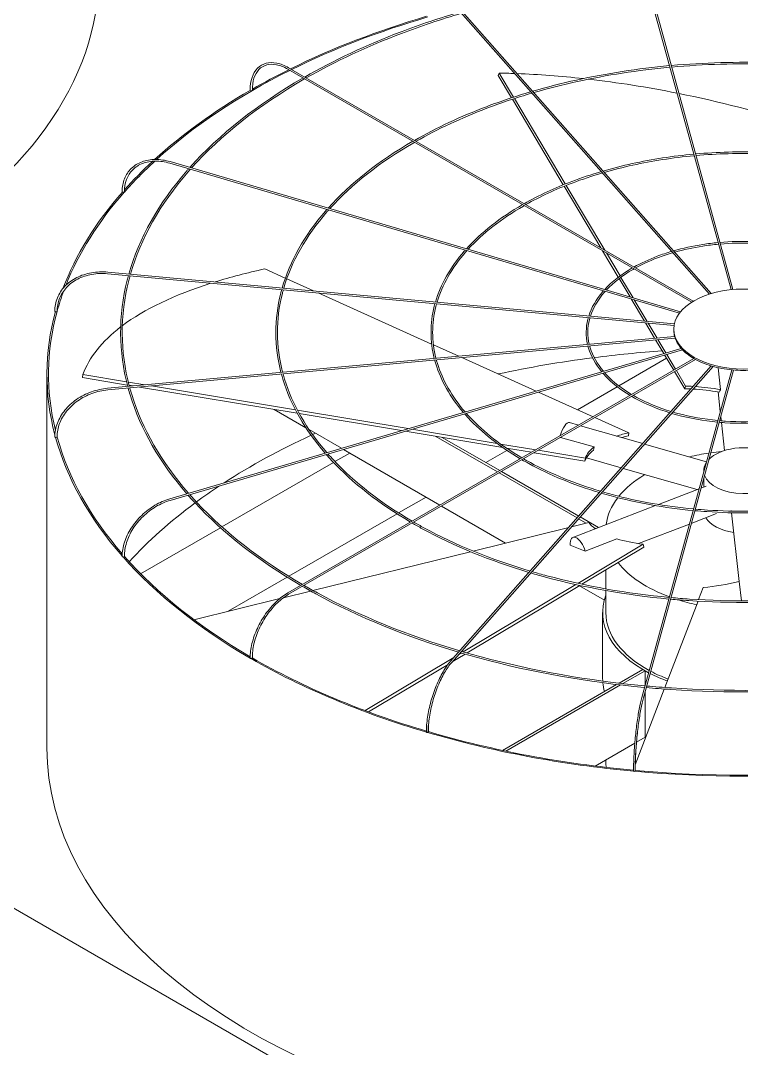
# Model space of a CAD drawing. Header units: millimetres. Extents: x -312439 to 477422, y -331570 to 212570.
# Drawn here: x 396202.5 to 396473.9, y 91963.9 to 92351 of the extents above; entities that cross this region are included whole.
import ezdxf

# ---------------------------------------------------------------- set-up
doc = ezdxf.new("R2010")
doc.units = ezdxf.units.MM

msp = doc.modelspace()

# ---------------------------------------------------------------- linework, layer by layer
at = {"color": 0, "linetype": 'Continuous', "lineweight": 0, "extrusion": (8.40036e-17, 0.816497, 0.57735)}
for p, q in [((396551.465, 91813.744), (394515.888, 92988.985)), ((396469.97, 92249.669), (396436.377, 92372.124)), ((396436.967, 92372.286), (396470.588, 92249.728)), ((396364.369, 92358.482), (396461.868, 92248.003)), ((396364.828, 92358.887), (396462.51, 92248.202)), ((396455.168, 92244.926), (396303.136, 92332.702)), ((396303.442, 92333.232), (396455.759, 92245.292)), ((396382.368, 92330.259), (396382.738, 92331.226)), ((396387.331, 92321.918), (396382.368, 92330.259)), ((396382.738, 92331.226), (396388.122, 92322.178)), ((396406.831, 92289.144), (396387.652, 92321.379)), ((396388.443, 92321.638), (396407.594, 92289.452)), ((396450.998, 92241.333), (396258.831, 92297.864)), ((396450.589, 92240.815), (396258.658, 92297.276)), ((396420.974, 92265.375), (396407.148, 92288.611)), ((396407.911, 92288.919), (396422.414, 92264.543)), ((396427.539, 92254.34), (396421.615, 92264.298)), ((396423.055, 92263.466), (396428.194, 92254.829)), ((396235.299, 92255.653), (396448.539, 92236.154)), ((396235.354, 92256.263), (396448.653, 92236.758)), ((396302.179, 92253.978), (396294.421, 92257.47)), ((396312.847, 92249.177), (396302.739, 92253.726)), ((396431.943, 92246.938), (396427.854, 92253.81)), ((396428.509, 92254.3), (396433.09, 92246.601)), ((396357.276, 92229.181), (396314.562, 92248.405)), ((396437.387, 92237.788), (396432.404, 92246.164)), ((396433.55, 92245.827), (396438.387, 92237.697)), ((396441.224, 92231.34), (396437.774, 92237.138)), ((396438.774, 92237.047), (396442.121, 92231.422)), ((396235.299, 92212.51), (396448.74, 92232.028)), ((396448.437, 92234.32), (396448.437, 92234.82)), ((396448.921, 92231.429), (396235.354, 92211.9)), ((396367.464, 92224.595), (396357.927, 92228.888)), ((396444.641, 92225.598), (396441.571, 92230.757)), ((396442.468, 92230.839), (396445.445, 92225.835)), ((396258.658, 92170.887), (396451.228, 92227.536)), ((396258.831, 92170.299), (396451.688, 92227.033)), ((396396.622, 92211.472), (396368.599, 92224.084)), ((396427.741, 92213.422), (396445.712, 92223.797)), ((396448.378, 92219.317), (396444.964, 92225.055)), ((396445.769, 92225.292), (396449.082, 92219.723)), ((396455.989, 92223.711), (396303.136, 92135.461)), ((396303.442, 92134.931), (396456.609, 92223.362)), ((396364.369, 92109.681), (396462.545, 92220.926)), ((396364.828, 92109.276), (396463.196, 92220.738)), ((396466.045, 92212.044), (396465.133, 92220.252)), ((396212.446, 92077.069), (396212.446, 92217.809)), ((396225.851, 92216.551), (396226.015, 92217.696)), ((396242.706, 92213.745), (396225.851, 92216.551)), ((396226.015, 92217.696), (396242.402, 92214.968)), ((396436.377, 92096.039), (396470.23, 92219.444)), ((396436.967, 92095.877), (396470.85, 92219.389)), ((396452.522, 92212.352), (396448.691, 92218.791)), ((396449.395, 92219.197), (396452.892, 92213.319)), ((396243.059, 92214.859), (396249.414, 92213.801)), ((396244.868, 92213.385), (396243.367, 92213.635)), ((396306.684, 92203.093), (396247.252, 92212.988)), ((396251.798, 92213.404), (396306.002, 92204.379)), ((396412.211, 92204.456), (396427.168, 92213.091)), ((396452.522, 92212.352), (396452.892, 92213.319)), ((396418.07, 92201.819), (396397.48, 92211.086)), ((396465.102, 92211.172), (396465.926, 92203.756)), ((396309.948, 92197.63), (396297.974, 92204.543)), ((396306.758, 92204.253), (396348.474, 92197.308)), ((396345.928, 92196.56), (396307.452, 92202.965)), ((396431.543, 92195.755), (396418.759, 92201.509)), ((396466.11, 92202.108), (396466.314, 92200.268)), ((396323.321, 92189.909), (396311.139, 92196.942)), ((396349.86, 92197.078), (396381.889, 92191.745)), ((396409.192, 92199.58), (396412.538, 92198.625)), ((396413.357, 92198.39), (396436.757, 92191.706)), ((396466.383, 92199.647), (396467.558, 92189.081)), ((396384.008, 92190.22), (396347.314, 92196.329)), ((396358.83, 92194.412), (396382.035, 92181.014)), ((396382.901, 92181.514), (396361.264, 92194.006)), ((396405.788, 92194.021), (396418.411, 92190.415)), ((396431.378, 92194.61), (396431.543, 92195.755)), ((396360.382, 92168.512), (396324.054, 92189.486)), ((396377.688, 92184.524), (396385.631, 92189.11)), ((396383.232, 92191.521), (396396.429, 92189.324)), ((396394.853, 92188.414), (396385.432, 92189.983)), ((396386.223, 92189.451), (396386.76, 92189.762)), ((396397.38, 92189.166), (396415.128, 92186.211)), ((396437.409, 92191.519), (396460.741, 92184.854)), ((396320.878, 92184.909), (396326.43, 92188.114)), ((396414.964, 92185.066), (396395.804, 92188.256)), ((396414.964, 92185.066), (396415.128, 92186.211)), ((396415.529, 92186.272), (396428.653, 92182.523)), ((396278.312, 92160.333), (396320.333, 92184.594)), ((396412.62, 92164.356), (396383.514, 92181.16)), ((396429.306, 92182.337), (396457.261, 92174.351)), ((396459.696, 92181.473), (396459.696, 92181.043)), ((396382.648, 92180.66), (396412.035, 92163.693)), ((396459.696, 92178.728), (396459.696, 92175.287)), ((396442.702, 92168.751), (396457.93, 92174.608)), ((396458.64, 92174.881), (396460.585, 92175.629)), ((396344.841, 92165.56), (396355.168, 92171.522)), ((396385.096, 92154.243), (396360.994, 92168.159)), ((396410.478, 92156.355), (396441.575, 92168.317)), ((396470.097, 92166.248), (396470.07, 92166.49)), ((396303.504, 92141.693), (396344.243, 92165.214)), ((396416.386, 92161.951), (396409.906, 92160.354)), ((396412.577, 92163.381), (396415.452, 92161.721)), ((396420.08, 92160.049), (396413.161, 92164.043)), ((396455.008, 92161.639), (396464.554, 92165.311)), ((396473.045, 92139.733), (396470.165, 92165.634)), ((396247.724, 92142.673), (396277.754, 92160.011)), ((396408.862, 92160.097), (396372.846, 92151.226)), ((396418.087, 92160.199), (396419.04, 92159.649)), ((396435.181, 92154.013), (396454.298, 92161.366)), ((396415.105, 92151.193), (396427.037, 92155.783)), ((396371.841, 92150.978), (396312.572, 92136.379)), ((396409.408, 92153.462), (396415.105, 92151.193)), ((396412.316, 92139.055), (396436.907, 92153.775)), ((396437.113, 92152.644), (396413.856, 92138.723)), ((396437.113, 92152.644), (396436.907, 92153.775)), ((396422.872, 92136.962), (396422.872, 92144.119)), ((396280.702, 92128.529), (396302.902, 92141.346)), ((396369.173, 92113.231), (396411.55, 92138.597)), ((396473.045, 92139.733), (396473.853, 92132.467)), ((396311.699, 92136.164), (396301.506, 92133.654)), ((396413.085, 92138.262), (396370.587, 92112.823)), ((396422.286, 92132.772), (396412.934, 92138.171)), ((396422.872, 92128.03), (396422.872, 92136.34)), ((396459.514, 92137.469), (396457.775, 92132.931)), ((396300.06, 92133.297), (396267.8, 92125.351)), ((396457.545, 92132.331), (396445.09, 92099.822)), ((396421.647, 92103.027), (396421.647, 92128.03)), ((396369.868, 92112.392), (396365.015, 92109.488)), ((396367.362, 92112.147), (396368.457, 92112.803)), ((396332.23, 92091.118), (396365.63, 92111.111)), ((396363.441, 92108.546), (396333.522, 92090.637)), ((396436.747, 92106.634), (396427.805, 92101.472)), ((396429.247, 92101.305), (396437.613, 92106.134)), ((396437.613, 92106.134), (396436.747, 92106.634)), ((396437.613, 92106.134), (396437.613, 92100.546)), ((396426.919, 92100.96), (396383.933, 92076.143)), ((396385.201, 92075.874), (396428.357, 92100.791)), ((396444.861, 92099.225), (396433.939, 92070.718)), ((396437.613, 92098.231), (396437.613, 92081.131)), ((396437.613, 92081.131), (396434.409, 92079.282)), ((396433.744, 92078.898), (396418.774, 92070.255)), ((396422.872, 92071.634), (396422.872, 92072.62)), ((396433.261, 92068.949), (396433.159, 92068.68))]:
    msp.add_line(p, q, dxfattribs=at)
at = {"color": 0, "linetype": 'Continuous', "lineweight": 0}
for centre, major_axis, ratio, start_param, end_param in [((395969.775, 92368.571), (262.225, 0), 0.5773503, 5.4977871, 6.2831853), ((396474.671, 92217.809), (-262.225, 0), 0.5773503, 5.1849758, 5.420347), ((396474.671, 92217.809), (-261.613, 0), 0.5773503, 5.183912, 5.4201653), ((396474.671, 92217.809), (-261.613, 0), 0.5773503, 5.4234857, 5.718128), ((396474.671, 92217.809), (-262.225, 0), 0.5773503, 5.4236595, 5.4949761), ((396475.042, 92176.092), (-236.033, 90.421), 0.5343599, 5.2814302, 5.3074736), ((396475.042, 92176.092), (-236.033, 90.421), 0.5343599, 5.1688261, 5.2776752), ((396475.042, 92176.092), (-236.033, 90.421), 0.5343599, 5.0198116, 5.1604272), ((396474.671, 92217.809), (-262.225, 0), 0.5773503, 5.4989549, 5.7196003), ((396289.25, 92324.862), (0.306, 0), 0.5773503, 3.1415927, 4.450555), ((396289.467, 92324.737), (0.306, 0.004), 0.5683066, 3.9193388, 5.4901351), ((396289.467, 92324.737), (0.306, 0.004), 0.5683066, 5.4901351, 6.2831853), ((396475.042, 92176.092), (-236.033, 90.421), 0.5343599, 4.8289255, 5.0170065), ((396474.671, 92217.809), (-261.613, 0), 0.5773503, 5.7230202, 5.8115447), ((396474.671, 92217.809), (-262.225, 0), 0.5773503, 5.7247725, 5.8068149), ((396474.671, 92217.809), (-262.225, 0), 0.5773503, 5.8129334, 6.0685314), ((396474.671, 92217.809), (-261.613, 0), 0.5773503, 5.8119417, 6.0598961), ((396241.055, 92286.563), (0.306, 0), 0.5773503, 3.1415927, 4.7647143), ((396241.328, 92286.483), (0.306, 0.005), 0.5715189, 4.2314546, 5.8022509), ((396241.328, 92286.483), (0.306, 0.005), 0.5715189, 5.8022509, 6.2831853), ((396474.836, 92176.271), (-250.189, 35.961), 0.3284711, 5.5638228, 5.6785471), ((396474.836, 92176.271), (-250.189, 35.961), 0.3284711, 5.6885713, 5.965771), ((396474.671, 92217.809), (-261.613, 0), 0.5773503, 6.0736106, 6.1250005), ((396474.671, 92217.809), (-262.225, 0), 0.5773503, 6.126925, 6.4343205), ((396474.671, 92217.809), (-261.613, 0), 0.5773503, 6.1262297, 6.4235661), ((396215.718, 92241.541), (0.306, 0), 0.5773503, 3.1415927, 5.0788735), ((396216.02, 92241.513), (0.306, 0.006), 0.5752952, 4.5444916, 6.1152879), ((396216.02, 92241.513), (0.306, 0.006), 0.5752952, 6.1152879, 6.2831853), ((396474.836, 92176.271), (-250.189, 35.961), 0.3284711, 5.9728515, 6.2156373), ((396474.563, 92234.32), (-26.126, 0), 0.5773503, 0, 0.1535113), ((396474.563, 92234.32), (-26.126, 0), 0.5773503, 0.160648, 0.4676706), ((396474.671, 92076.569), (-261.613, 0), 0.5773503, 4.9315023, 5.0730373), ((396474.671, 92076.569), (-261.613, 0), 0.5773503, 4.8296672, 4.9289778), ((396474.563, 92234.32), (-26.126, 0), 0.5773503, 0.4748072, 0.7818298), ((396474.563, 92234.32), (-26.126, 0), 0.5773503, 0.7889665, 1.0959891), ((396474.563, 92234.32), (-26.126, 0), 0.5773503, 1.1031258, 1.4101484), ((396474.563, 92234.32), (-26.126, 0), 0.5773503, 1.417285, 1.7243076), ((396474.671, 92175.125), (-56.639, 21.698), 0.5343599, 5.2632147, 5.3074736), ((396475.042, 92176.092), (56.639, -21.698), 0.5343599, 2.113134, 2.1658809), ((396474.671, 92175.125), (-56.639, 21.698), 0.5343599, 5.0728277, 5.2488944), ((396475.042, 92176.092), (56.639, -21.698), 0.5343599, 1.92896, 2.0989228), ((396407.673, 92194.265), (1.518, 5.315), 0.3621096, 0, 1.5955332), ((396215.718, 92194.202), (0.306, 0), 0.5773503, 3.1415927, 5.3930328), ((396474.671, 92217.809), (-262.225, 0), 0.5773503, 0.15775, 0.4689102), ((396216.02, 92194.229), (0.306, 0.006), 0.5792658, 4.8585762, 6.2831853), ((396474.671, 92217.809), (-261.613, 0), 0.5773503, 0.1573017, 0.4645126), ((396474.671, 92076.569), (-261.613, 0), 0.5773503, 5.3840325, 5.5566031), ((396474.671, 92076.569), (-261.613, 0), 0.5773503, 5.3759613, 5.381266), ((396474.836, 92176.271), (-60.036, 8.629), 0.3284711, 5.5638228, 5.6832782), ((396474.671, 92175.125), (-60.036, 8.629), 0.3284711, 5.5638228, 5.6281345), ((396474.671, 92175.125), (-60.036, 8.629), 0.3284711, 5.9809914, 6.2156373), ((396474.836, 92176.271), (-60.036, 8.629), 0.3284711, 5.9787164, 6.2156373), ((396474.671, 92181.473), (-14.976, 0), 0.5773503, 3.6916997, 5.4977871), ((396474.671, 92159.161), (-51.8, 0), 0.5773503, 4.9668384, 5.1151413), ((396474.671, 92181.473), (-14.976, 0), 0.5773503, 5.4977871, 5.7722245), ((396474.671, 92159.161), (-51.8, 0), 0.5773503, 4.8725497, 4.9536635), ((396474.671, 92181.473), (-14.976, 0), 0.5773503, 5.9253681, 6.3268432), ((396474.671, 92159.161), (-51.8, 0), 0.5773503, 5.5125312, 5.8454489), ((396474.671, 92181.473), (-14.976, 0), 0.5773503, 0.1968015, 2.9056449), ((396474.671, 92076.569), (-261.613, 0), 0.5773503, 5.5668053, 5.6187776), ((396474.671, 92159.161), (-51.8, 0), 0.5773503, 5.864801, 6.2160224), ((396474.671, 92076.569), (-261.613, 0), 0.5773503, 5.6218563, 5.7966666), ((396474.466, 92176.257), (-59.674, -10.853), 0.3443205, 0.1772511, 0.3142745), ((396474.671, 92166.565), (-14.976, 0), 0.5773503, 0.3310244, 1.3226651), ((396412.462, 92151.196), (-1.984, 5.159), 0.4527097, 4.5393785, 7.2340672), ((396474.466, 92176.257), (-59.674, -10.853), 0.3443205, 0.5921448, 0.8290657), ((396241.055, 92149.179), (0.306, 0), 0.5773503, 3.1415927, 5.7071921), ((396474.671, 92217.809), (-262.225, 0), 0.5773503, 0.4717795, 0.7837457), ((396241.328, 92149.259), (0.306, 0.005), 0.5830421, 5.1737369, 6.2831853), ((396474.671, 92217.809), (-261.613, 0), 0.5773503, 0.4715588, 0.781436), ((396474.671, 92159.161), (-51.8, 0), 0.5773503, 0.4237953, 1.0021877), ((396474.301, 92176.065), (-56.425, -22.248), 0.5660586, 1.0925617, 1.3294826), ((396474.671, 92128.03), (-53.025, 0), 0.5773503, 6.0678252, 7.1147249), ((396474.671, 92159.161), (-51.8, 0), 0.5773503, 1.0153625, 1.0203014), ((396474.671, 92159.161), (-51.8, 0), 0.5773503, 1.0757224, 1.2236785), ((396474.671, 92128.03), (51.8, 0), 0.5773503, 3.1415927, 3.9574848), ((396289.25, 92110.881), (0.306, 0), 0.5773503, 3.1415927, 6.0213513), ((396474.671, 92217.809), (-262.225, 0), 0.5773503, 0.7858257, 1.0981183), ((396289.467, 92111.006), (0.306, 0.004), 0.5862544, 5.4898935, 6.2831853), ((396474.671, 92217.809), (-261.613, 0), 0.5773503, 0.7858227, 1.096892), ((396474.671, 92128.03), (-53.025, 0), 0.5773503, 0.8456372, 1.0001122), ((396474.671, 92128.03), (51.8, 0), 0.5773503, 3.9720631, 4.1329788), ((396474.671, 92103.027), (53.025, 0), 0.5773503, 3.1415927, 3.1671433), ((396474.671, 92103.027), (53.025, 0), 0.5773503, 3.1875095, 3.2970925), ((396355.585, 92083.055), (-0.306, 0), 0.5773503, 0, 3.1415927), ((396474.671, 92217.809), (-262.225, 0), 0.5773503, 1.0998851, 1.4125333), ((396355.724, 92083.213), (-0.306, -0.003), 0.5885883, 2.6652649, 3.1415927), ((396474.671, 92217.809), (-261.613, 0), 0.5773503, 1.1000981, 1.4118355), ((396474.671, 92103.027), (53.025, 0), 0.5773503, 3.9385413, 3.9453811), ((396474.671, 92077.069), (262.225, 0), 0.5773503, 3.1415927, 5.4977871), ((396474.671, 92071.634), (51.8, 0), 0.5773503, 3.1415927, 3.2048035), ((396433.566, 92068.427), (-0.306, 0), 0.5773503, 0, 3.1415927), ((396474.671, 92217.809), (-262.225, 0), 0.5773503, 1.4139544, 1.727034), ((396433.614, 92068.601), (-0.306, -0.001), 0.5898153, 2.9827557, 3.1415927), ((396474.671, 92217.809), (-261.613, 0), 0.5773503, 1.41439, 1.726367)]:
    msp.add_ellipse(centre, major_axis=major_axis, ratio=ratio, start_param=start_param, end_param=end_param, dxfattribs=at)
msp.add_ellipse((396474.563, 92234.82), major_axis=(26.126, 0), ratio=0.5773503, dxfattribs=at)
for points, knots in [([(396368.095, 92354.26), (396360.421, 92351.999), (396352.963, 92349.494), (396332.731, 92341.806), (396320.554, 92336.098), (396309.477, 92329.748)], [5.96956861, 5.96956861, 5.96956861, 5.96956861, 6.07987049, 6.07987049, 6.27966483, 6.27966483, 6.27966483, 6.27966483]), ([(396368.542, 92353.753), (396360.769, 92351.471), (396353.217, 92348.937), (396333.067, 92341.276), (396321.041, 92335.647), (396310.091, 92329.393)], [5.96825255, 5.96825255, 5.96825255, 5.96825255, 6.08012371, 6.08012371, 6.27780239, 6.27780239, 6.27780239, 6.27780239]), ([(396288.944, 92324.862), (396288.944, 92326.587), (396289.18, 92328.182), (396290.114, 92330.961), (396290.812, 92332.145), (396292.611, 92333.965), (396293.709, 92334.601), (396296.177, 92335.253), (396297.544, 92335.27), (396300.409, 92334.701), (396301.908, 92334.113), (396303.415, 92333.247), (396303.429, 92333.24), (396303.442, 92333.232)], [0, 0, 0, 0, 0.3141593, 0.3141593, 0.6283185, 0.6283185, 0.9411039, 0.9411039, 1.2538555, 1.2538555, 1.5680148, 1.5680148, 1.5707963, 1.5707963, 1.5707963, 1.5707963]), ([(396303.136, 92332.702), (396301.698, 92333.532), (396300.266, 92334.092), (396297.567, 92334.627), (396296.3, 92334.602), (396294.049, 92333.989), (396293.062, 92333.401), (396291.44, 92331.708), (396290.804, 92330.599), (396289.959, 92327.952), (396289.751, 92326.414), (396289.773, 92324.741)], [4.712389, 4.712389, 4.712389, 4.712389, 5.029657, 5.029657, 5.3469251, 5.3469251, 5.6641931, 5.6641931, 5.9814611, 5.9814611, 6.2987292, 6.2987292, 6.2987292, 6.2987292]), ([(396446.829, 92334.021), (396440.844, 92333.469), (396434.908, 92332.738), (396417.392, 92330.028), (396406.054, 92327.529), (396395.276, 92324.385)], [5.65618024, 5.65618024, 5.65618024, 5.65618024, 5.75959703, 5.75959703, 5.96555925, 5.96555925, 5.96555925, 5.96555925]), ([(396446.994, 92333.421), (396440.938, 92332.865), (396434.933, 92332.125), (396417.523, 92329.423), (396406.35, 92326.963), (396395.724, 92323.878)], [5.6555551, 5.6555551, 5.6555551, 5.6555551, 5.760393, 5.760393, 5.9637948, 5.9637948, 5.9637948, 5.9637948]), ([(396501.678, 92334.077), (396496.094, 92334.581), (396490.468, 92334.928), (396472.351, 92335.54), (396459.797, 92335.19), (396447.449, 92334.077)], [5.34296141, 5.34296141, 5.34296141, 5.34296141, 5.43938168, 5.43938168, 5.65261288, 5.65261288, 5.65261288, 5.65261288]), ([(396501.513, 92333.477), (396495.906, 92333.981), (396490.256, 92334.327), (396472.248, 92334.922), (396459.83, 92334.574), (396447.613, 92333.477)], [5.34359392, 5.34359392, 5.34359392, 5.34359392, 5.44060854, 5.44060854, 5.65198037, 5.65198037, 5.65198037, 5.65198037]), ([(396394.627, 92324.195), (396388.877, 92322.501), (396383.288, 92320.623), (396368.167, 92314.878), (396359.077, 92310.622), (396350.8, 92305.89)], [5.96969757, 5.96969757, 5.96969757, 5.96969757, 6.07982614, 6.07982614, 6.27841616, 6.27841616, 6.27841616, 6.27841616]), ([(396395.075, 92323.688), (396389.224, 92321.972), (396383.542, 92320.066), (396368.503, 92314.348), (396359.563, 92310.172), (396351.415, 92305.535)], [5.96794353, 5.96794353, 5.96794353, 5.96794353, 6.08016355, 6.08016355, 6.27592849, 6.27592849, 6.27592849, 6.27592849]), ([(396492.538, 92300.761), (396488.864, 92301.089), (396485.164, 92301.317), (396473.154, 92301.725), (396464.804, 92301.495), (396456.589, 92300.761)], [5.34408303, 5.34408303, 5.34408303, 5.34408303, 5.43906993, 5.43906993, 5.65149126, 5.65149126, 5.65149126, 5.65149126]), ([(396240.749, 92286.563), (396240.749, 92288.296), (396241.048, 92289.946), (396242.224, 92292.915), (396243.1, 92294.234), (396245.341, 92296.401), (396246.705, 92297.249), (396249.776, 92298.39), (396251.483, 92298.684), (396255.072, 92298.697), (396256.953, 92298.416), (396258.831, 92297.864)], [4.712389, 4.712389, 4.712389, 4.712389, 5.0265482, 5.0265482, 5.3407075, 5.3407075, 5.6548668, 5.6548668, 5.969026, 5.969026, 6.2831853, 6.2831853, 6.2831853, 6.2831853]), ([(396258.658, 92297.276), (396256.842, 92297.81), (396255.03, 92298.077), (396251.595, 92298.054), (396249.974, 92297.764), (396247.081, 92296.664), (396245.811, 92295.854), (396243.736, 92293.796), (396242.932, 92292.547), (396241.867, 92289.724), (396241.606, 92288.15), (396241.634, 92286.488)], [0, 0, 0, 0, 0.317268, 0.317268, 0.6345361, 0.6345361, 0.9518041, 0.9518041, 1.2690722, 1.2690722, 1.5863402, 1.5863402, 1.5863402, 1.5863402]), ([(396455.969, 92300.704), (396452.006, 92300.337), (396448.075, 92299.853), (396436.469, 92298.059), (396428.951, 92296.406), (396421.801, 92294.33)], [5.65683386, 5.65683386, 5.65683386, 5.65683386, 5.75939254, 5.75939254, 5.96383461, 5.96383461, 5.96383461, 5.96383461]), ([(396456.134, 92300.104), (396452.1, 92299.733), (396448.101, 92299.24), (396436.6, 92297.453), (396429.248, 92295.841), (396422.249, 92293.822)], [5.65589869, 5.65589869, 5.65589869, 5.65589869, 5.76058509, 5.76058509, 5.96118261, 5.96118261, 5.96118261, 5.96118261]), ([(396492.373, 92300.16), (396488.676, 92300.489), (396484.952, 92300.715), (396473.051, 92301.106), (396464.837, 92300.879), (396456.753, 92300.16)], [5.34503474, 5.34503474, 5.34503474, 5.34503474, 5.44090812, 5.44090812, 5.65053954, 5.65053954, 5.65053954, 5.65053954]), ([(396265.799, 92295.175), (396265.574, 92294.92), (396265.35, 92294.665), (396254.51, 92282.195), (396247.112, 92269.041), (396243.277, 92255.539)], [0.31387846, 0.31387846, 0.31387846, 0.31387846, 0.32022171, 0.32022171, 0.6228537, 0.6228537, 0.6228537, 0.6228537]), ([(396266.448, 92294.984), (396266.175, 92294.677), (396265.905, 92294.369), (396255.073, 92281.923), (396247.719, 92268.867), (396243.897, 92255.482)], [0.31209175, 0.31209175, 0.31209175, 0.31209175, 0.31977769, 0.31977769, 0.62202139, 0.62202139, 0.62202139, 0.62202139]), ([(396421.152, 92294.14), (396417.327, 92293.012), (396413.61, 92291.762), (396403.599, 92287.96), (396397.592, 92285.155), (396392.114, 92282.037)], [5.97003164, 5.97003164, 5.97003164, 5.97003164, 6.07973571, 6.07973571, 6.27604568, 6.27604568, 6.27604568, 6.27604568]), ([(396421.599, 92293.633), (396417.675, 92292.483), (396413.863, 92291.205), (396403.935, 92287.429), (396398.079, 92284.704), (396392.73, 92281.682)], [5.96740299, 5.96740299, 5.96740299, 5.96740299, 6.08024114, 6.08024114, 6.27230164, 6.27230164, 6.27230164, 6.27230164]), ([(396317.865, 92279.859), (396317.688, 92279.659), (396317.513, 92279.459), (396309.419, 92270.147), (396303.883, 92260.335), (396300.987, 92250.261)], [0.31368489, 0.31368489, 0.31368489, 0.31368489, 0.32029533, 0.32029533, 0.62093354, 0.62093354, 0.62093354, 0.62093354]), ([(396318.514, 92279.668), (396318.29, 92279.416), (396318.068, 92279.164), (396309.982, 92269.875), (396304.491, 92260.162), (396301.608, 92250.204)], [0.31130083, 0.31130083, 0.31130083, 0.31130083, 0.31970361, 0.31970361, 0.61980435, 0.61980435, 0.61980435, 0.61980435]), ([(396465.109, 92267.387), (396463.169, 92267.205), (396461.244, 92266.967), (396455.546, 92266.089), (396451.849, 92265.283), (396448.327, 92264.273)], [5.65878241, 5.65878241, 5.65878241, 5.65878241, 5.75876753, 5.75876753, 5.95869527, 5.95869527, 5.95869527, 5.95869527]), ([(396465.273, 92266.788), (396463.263, 92266.601), (396461.269, 92266.354), (396455.677, 92265.484), (396452.146, 92264.718), (396448.776, 92263.764)], [5.65692719, 5.65692719, 5.65692719, 5.65692719, 5.76114351, 5.76114351, 5.95335964, 5.95335964, 5.95335964, 5.95335964]), ([(396483.398, 92267.443), (396481.635, 92267.598), (396479.86, 92267.706), (396473.958, 92267.909), (396469.811, 92267.801), (396465.729, 92267.443)], [5.34742678, 5.34742678, 5.34742678, 5.34742678, 5.43812478, 5.43812478, 5.64814751, 5.64814751, 5.64814751, 5.64814751]), ([(396483.233, 92266.843), (396481.447, 92266.997), (396479.648, 92267.104), (396473.856, 92267.291), (396469.844, 92267.184), (396465.893, 92266.843)], [5.34934775, 5.34934775, 5.34934775, 5.34934775, 5.44178794, 5.44178794, 5.64622654, 5.64622654, 5.64622654, 5.64622654]), ([(396369.922, 92264.545), (396369.798, 92264.404), (396369.674, 92264.262), (396364.325, 92258.107), (396360.651, 92251.634), (396358.696, 92244.984)], [0.31344956, 0.31344956, 0.31344956, 0.31344956, 0.32044212, 0.32044212, 0.61727915, 0.61727915, 0.61727915, 0.61727915]), ([(396370.572, 92264.354), (396370.399, 92264.16), (396370.229, 92263.967), (396364.889, 92257.835), (396361.259, 92251.461), (396359.318, 92244.927)], [0.30986952, 0.30986952, 0.30986952, 0.30986952, 0.31955549, 0.31955549, 0.6155298, 0.6155298, 0.6155298, 0.6155298]), ([(396447.677, 92264.084), (396445.778, 92263.523), (396443.932, 92262.902), (396439.032, 92261.041), (396436.108, 92259.687), (396433.43, 92258.184)], [5.97102709, 5.97102709, 5.97102709, 5.97102709, 6.0794509, 6.0794509, 6.26898955, 6.26898955, 6.26898955, 6.26898955]), ([(396448.124, 92263.577), (396446.126, 92262.994), (396444.186, 92262.345), (396439.368, 92260.511), (396436.596, 92259.235), (396434.048, 92257.827)], [5.96578422, 5.96578422, 5.96578422, 5.96578422, 6.08045705, 6.08045705, 6.26142742, 6.26142742, 6.26142742, 6.26142742]), ([(396215.411, 92241.541), (396215.411, 92243.277), (396215.744, 92244.985), (396217.043, 92248.171), (396218.009, 92249.649), (396220.473, 92252.228), (396221.972, 92253.329), (396225.352, 92255.049), (396227.233, 92255.669), (396231.195, 92256.371), (396233.275, 92256.453), (396235.354, 92256.263)], [4.712389, 4.712389, 4.712389, 4.712389, 5.0265482, 5.0265482, 5.3407075, 5.3407075, 5.6548668, 5.6548668, 5.969026, 5.969026, 6.2831853, 6.2831853, 6.2831853, 6.2831853]), ([(396235.299, 92255.653), (396233.283, 92255.837), (396231.269, 92255.755), (396227.445, 92255.067), (396225.636, 92254.461), (396222.405, 92252.79), (396220.983, 92251.726), (396218.664, 92249.247), (396217.768, 92247.833), (396216.583, 92244.795), (396216.295, 92243.171), (396216.326, 92241.519)], [6.2831853, 6.2831853, 6.2831853, 6.2831853, 6.6004533, 6.6004533, 6.9177214, 6.9177214, 7.2349894, 7.2349894, 7.5522575, 7.5522575, 7.8695255, 7.8695255, 7.8695255, 7.8695255]), ([(396243.109, 92254.939), (396242.949, 92254.361), (396242.796, 92253.783), (396239.298, 92239.964), (396239.365, 92226.43), (396242.847, 92213.2)], [0.6273321, 0.6273321, 0.6273321, 0.6273321, 0.64026634, 0.64026634, 0.9362265, 0.9362265, 0.9362265, 0.9362265]), ([(396243.729, 92254.882), (396243.566, 92254.297), (396243.411, 92253.712), (396239.908, 92239.926), (396239.977, 92226.445), (396243.466, 92213.257)], [0.62653255, 0.62653255, 0.62653255, 0.62653255, 0.63973087, 0.63973087, 0.93697289, 0.93697289, 0.93697289, 0.93697289]), ([(396300.818, 92249.662), (396300.693, 92249.21), (396300.574, 92248.758), (396297.961, 92238.434), (396297.993, 92228.343), (396300.552, 92218.477)], [0.62689443, 0.62689443, 0.62689443, 0.62689443, 0.64035432, 0.64035432, 0.93404611, 0.93404611, 0.93404611, 0.93404611]), ([(396301.438, 92249.605), (396301.31, 92249.146), (396301.188, 92248.687), (396298.571, 92238.396), (396298.605, 92228.358), (396301.17, 92218.533)], [0.62582334, 0.62582334, 0.62582334, 0.62582334, 0.63964072, 0.63964072, 0.93502054, 0.93502054, 0.93502054, 0.93502054]), ([(396421.98, 92249.231), (396421.907, 92249.148), (396421.834, 92249.065), (396419.231, 92246.066), (396417.42, 92242.932), (396416.409, 92239.707)], [0.31275087, 0.31275087, 0.31275087, 0.31275087, 0.32087906, 0.32087906, 0.60646372, 0.60646372, 0.60646372, 0.60646372]), ([(396422.63, 92249.04), (396422.509, 92248.905), (396422.389, 92248.77), (396419.796, 92245.795), (396418.029, 92242.76), (396417.034, 92239.65)], [0.30556743, 0.30556743, 0.30556743, 0.30556743, 0.31911145, 0.31911145, 0.60263629, 0.60263629, 0.60263629, 0.60263629]), ([(396358.525, 92244.385), (396358.435, 92244.063), (396358.35, 92243.741), (396356.624, 92236.912), (396356.622, 92230.261), (396358.262, 92223.754)], [0.62618978, 0.62618978, 0.62618978, 0.62618978, 0.64052907, 0.64052907, 0.92987427, 0.92987427, 0.92987427, 0.92987427]), ([(396359.145, 92244.328), (396359.052, 92243.999), (396358.964, 92243.669), (396357.234, 92236.874), (396357.234, 92230.276), (396358.879, 92223.81)], [0.62457061, 0.62457061, 0.62457061, 0.62457061, 0.6394598, 0.6394598, 0.93127617, 0.93127617, 0.93127617, 0.93127617]), ([(396416.231, 92239.108), (396416.177, 92238.916), (396416.126, 92238.724), (396415.286, 92235.39), (396415.252, 92232.179), (396415.977, 92229.032)], [0.62410482, 0.62410482, 0.62410482, 0.62410482, 0.64104385, 0.64104385, 0.91753144, 0.91753144, 0.91753144, 0.91753144]), ([(396416.852, 92239.051), (396416.795, 92238.852), (396416.74, 92238.652), (396415.897, 92235.352), (396415.864, 92232.193), (396416.593, 92229.088)], [0.62079185, 0.62079185, 0.62079185, 0.62079185, 0.63891194, 0.63891194, 0.91997787, 0.91997787, 0.91997787, 0.91997787]), ([(396416.125, 92228.43), (396416.194, 92228.166), (396416.268, 92227.902), (396417.283, 92224.55), (396418.951, 92221.543), (396421.284, 92218.727)], [0.93516687, 0.93516687, 0.93516687, 0.93516687, 0.95843835, 0.95843835, 1.2316048, 1.2316048, 1.2316048, 1.2316048]), ([(396416.743, 92228.487), (396416.812, 92228.228), (396416.886, 92227.971), (396417.903, 92224.675), (396419.574, 92221.704), (396421.925, 92218.916)], [0.93813971, 0.93813971, 0.93813971, 0.93813971, 0.96156851, 0.96156851, 1.23828559, 1.23828559, 1.23828559, 1.23828559]), ([(396358.418, 92223.153), (396358.541, 92222.694), (396358.672, 92222.236), (396360.749, 92215.405), (396364.268, 92209.2), (396369.218, 92203.411)], [0.93878416, 0.93878416, 0.93878416, 0.93878416, 0.9592157, 0.9592157, 1.24402203, 1.24402203, 1.24402203, 1.24402203]), ([(396359.037, 92223.21), (396359.159, 92222.757), (396359.29, 92222.305), (396361.369, 92215.53), (396364.892, 92209.362), (396369.863, 92203.6)], [0.94031776, 0.94031776, 0.94031776, 0.94031776, 0.96078603, 0.96078603, 1.24747633, 1.24747633, 1.24747633, 1.24747633]), ([(396300.711, 92217.876), (396300.887, 92217.223), (396301.075, 92216.57), (396304.215, 92206.26), (396309.586, 92196.857), (396317.158, 92188.096)], [0.94000678, 0.94000678, 0.94000678, 0.94000678, 0.95947637, 0.95947637, 1.24820492, 1.24820492, 1.24820492, 1.24820492]), ([(396301.33, 92217.933), (396301.506, 92217.285), (396301.693, 92216.639), (396304.835, 92206.386), (396310.211, 92197.02), (396317.804, 92188.286)], [0.94103976, 0.94103976, 0.94103976, 0.94103976, 0.9605244, 0.9605244, 1.25053309, 1.25053309, 1.25053309, 1.25053309]), ([(396421.717, 92218.216), (396421.963, 92217.931), (396422.216, 92217.648), (396425.022, 92214.616), (396428.217, 92212.073), (396431.942, 92209.828)], [1.24820371, 1.24820371, 1.24820371, 1.24820371, 1.27608724, 1.27608724, 1.54927756, 1.54927756, 1.54927756, 1.54927756]), ([(396422.363, 92218.406), (396422.616, 92218.119), (396422.876, 92217.834), (396425.674, 92214.866), (396428.848, 92212.377), (396432.549, 92210.178)], [1.2552022, 1.2552022, 1.2552022, 1.2552022, 1.28394226, 1.28394226, 1.55644282, 1.55644282, 1.55644282, 1.55644282]), ([(396215.411, 92194.202), (396215.411, 92195.938), (396215.744, 92197.702), (396217.038, 92201.112), (396217.999, 92202.758), (396220.451, 92205.773), (396221.943, 92207.142), (396225.31, 92209.472), (396227.186, 92210.434), (396231.141, 92211.857), (396233.219, 92212.32), (396235.299, 92212.51)], [4.712389, 4.712389, 4.712389, 4.712389, 5.0265482, 5.0265482, 5.3407075, 5.3407075, 5.6548668, 5.6548668, 5.969026, 5.969026, 6.2831853, 6.2831853, 6.2831853, 6.2831853]), ([(396243.008, 92212.6), (396243.237, 92211.755), (396243.479, 92210.912), (396247.682, 92197.124), (396254.909, 92184.52), (396265.107, 92172.784)], [0.94070481, 0.94070481, 0.94070481, 0.94070481, 0.95960699, 0.95960699, 1.25038008, 1.25038008, 1.25038008, 1.25038008]), ([(396243.627, 92212.656), (396243.855, 92211.818), (396244.098, 92210.981), (396248.303, 92197.25), (396255.534, 92184.683), (396265.753, 92172.974)], [0.94148414, 0.94148414, 0.94148414, 0.94148414, 0.96039344, 0.96039344, 1.25213605, 1.25213605, 1.25213605, 1.25213605]), ([(396235.354, 92211.9), (396233.339, 92211.716), (396231.323, 92211.265), (396227.492, 92209.874), (396225.678, 92208.935), (396222.434, 92206.665), (396221.005, 92205.334), (396218.674, 92202.416), (396217.772, 92200.83), (396216.583, 92197.562), (396216.295, 92195.881), (396216.326, 92194.235)], [0, 0, 0, 0, 0.317268, 0.317268, 0.6345361, 0.6345361, 0.9518041, 0.9518041, 1.2690722, 1.2690722, 1.5863402, 1.5863402, 1.5863402, 1.5863402]), ([(396432.546, 92209.469), (396432.995, 92209.206), (396433.452, 92208.947), (396437.815, 92206.554), (396442.22, 92204.726), (396446.968, 92203.275)], [1.5639266, 1.5639266, 1.5639266, 1.5639266, 1.59638594, 1.59638594, 1.86940636, 1.86940636, 1.86940636, 1.86940636]), ([(396433.157, 92209.822), (396433.603, 92209.565), (396434.056, 92209.312), (396438.372, 92206.978), (396442.724, 92205.195), (396447.413, 92203.78)], [1.5712561, 1.5712561, 1.5712561, 1.5712561, 1.60358263, 1.60358263, 1.87454698, 1.87454698, 1.87454698, 1.87454698]), ([(396465.545, 92211.099), (396465.65, 92211.373), (396465.79, 92211.651), (396465.99, 92211.962), (396466.018, 92212.003), (396466.045, 92212.044)], [0, 0, 0, 0, 1.7008868, 1.7008868, 1.9577529, 1.9577529, 1.9577529, 1.9577529]), ([(396369.658, 92202.902), (396370.111, 92202.383), (396370.576, 92201.867), (396376.286, 92195.726), (396382.897, 92190.532), (396390.624, 92185.973)], [1.2523872, 1.2523872, 1.2523872, 1.2523872, 1.27803342, 1.27803342, 1.55997281, 1.55997281, 1.55997281, 1.55997281]), ([(396370.306, 92203.092), (396370.765, 92202.571), (396371.236, 92202.053), (396376.939, 92195.977), (396383.529, 92190.837), (396391.234, 92186.325)], [1.2559207, 1.2559207, 1.2559207, 1.2559207, 1.28197401, 1.28197401, 1.56361702, 1.56361702, 1.56361702, 1.56361702]), ([(396447.613, 92203.081), (396448.235, 92202.897), (396448.862, 92202.719), (396454.361, 92201.228), (396459.538, 92200.296), (396464.837, 92199.785)], [1.88173801, 1.88173801, 1.88173801, 1.88173801, 1.91726722, 1.91726722, 2.19052772, 2.19052772, 2.19052772, 2.19052772]), ([(396448.06, 92203.588), (396448.682, 92203.406), (396449.31, 92203.23), (396454.722, 92201.783), (396459.803, 92200.88), (396465.001, 92200.384)], [1.88697171, 1.88697171, 1.88697171, 1.88697171, 1.922693, 1.922693, 2.19235404, 2.19235404, 2.19235404, 2.19235404]), ([(396465.456, 92199.727), (396466.172, 92199.662), (396466.89, 92199.605), (396472.944, 92199.19), (396478.363, 92199.248), (396483.67, 92199.727)], [2.20116261, 2.20116261, 2.20116261, 2.20116261, 2.23802396, 2.23802396, 2.51122637, 2.51122637, 2.51122637, 2.51122637]), ([(396465.621, 92200.327), (396466.372, 92200.26), (396467.125, 92200.202), (396473.071, 92199.808), (396478.342, 92199.867), (396483.506, 92200.327)], [2.2030547, 2.2030547, 2.2030547, 2.2030547, 2.24193573, 2.24193573, 2.50933428, 2.50933428, 2.50933428, 2.50933428]), ([(396418.411, 92190.415), (396418.4, 92190.361), (396418.388, 92190.308), (396418.306, 92189.902), (396418.246, 92189.557), (396418.199, 92189.233)], [52.4705624, 52.4705624, 52.4705624, 52.4705624, 52.7274285, 52.7274285, 54.4283153, 54.4283153, 54.4283153, 54.4283153]), ([(396317.6, 92187.588), (396318.26, 92186.835), (396318.936, 92186.086), (396327.551, 92176.835), (396337.578, 92168.991), (396349.309, 92162.12)], [1.25379638, 1.25379638, 1.25379638, 1.25379638, 1.27868669, 1.27868669, 1.5635663, 1.5635663, 1.5635663, 1.5635663]), ([(396318.248, 92187.778), (396318.914, 92187.023), (396319.597, 92186.272), (396328.203, 92177.087), (396338.211, 92169.297), (396349.92, 92162.472)], [1.25615972, 1.25615972, 1.25615972, 1.25615972, 1.28131662, 1.28131662, 1.56600951, 1.56600951, 1.56600951, 1.56600951]), ([(396391.232, 92185.617), (396392.084, 92185.121), (396392.949, 92184.634), (396401.763, 92179.816), (396410.75, 92176.124), (396420.441, 92173.218)], [1.56734097, 1.56734097, 1.56734097, 1.56734097, 1.5981909, 1.5981909, 1.87714164, 1.87714164, 1.87714164, 1.87714164]), ([(396391.844, 92185.97), (396392.692, 92185.48), (396393.553, 92184.998), (396402.321, 92180.241), (396411.255, 92176.594), (396420.888, 92173.724)], [1.57102631, 1.57102631, 1.57102631, 1.57102631, 1.60180119, 1.60180119, 1.87974458, 1.87974458, 1.87974458, 1.87974458]), ([(396421.535, 92173.532), (396422.766, 92173.171), (396424.007, 92172.822), (396434.965, 92169.884), (396445.294, 92168.054), (396455.862, 92167.067)], [1.88596498, 1.88596498, 1.88596498, 1.88596498, 1.92135596, 1.92135596, 2.19572889, 2.19572889, 2.19572889, 2.19572889]), ([(396240.749, 92149.179), (396240.749, 92150.912), (396241.048, 92152.726), (396242.211, 92156.347), (396243.074, 92158.152), (396245.278, 92161.581), (396246.62, 92163.205), (396249.651, 92166.114), (396251.34, 92167.4), (396254.905, 92169.51), (396256.78, 92170.334), (396258.658, 92170.887)], [4.712389, 4.712389, 4.712389, 4.712389, 5.0265482, 5.0265482, 5.3407075, 5.3407075, 5.6548668, 5.6548668, 5.969026, 5.969026, 6.2831853, 6.2831853, 6.2831853, 6.2831853]), ([(396258.831, 92170.299), (396257.015, 92169.765), (396255.196, 92168.964), (396251.738, 92166.906), (396250.098, 92165.649), (396247.165, 92162.808), (396245.872, 92161.223), (396243.761, 92157.887), (396242.944, 92156.136), (396241.867, 92152.646), (396241.606, 92150.908), (396241.634, 92149.265)], [6.2831853, 6.2831853, 6.2831853, 6.2831853, 6.6004533, 6.6004533, 6.9177214, 6.9177214, 7.2349894, 7.2349894, 7.5522575, 7.5522575, 7.8695255, 7.8695255, 7.8695255, 7.8695255]), ([(396265.55, 92172.276), (396266.414, 92171.292), (396267.299, 92170.314), (396278.817, 92157.955), (396292.266, 92147.458), (396308.005, 92138.273)], [1.25457919, 1.25457919, 1.25457919, 1.25457919, 1.27901417, 1.27901417, 1.56542833, 1.56542833, 1.56542833, 1.56542833]), ([(396266.198, 92172.467), (396267.068, 92171.48), (396267.96, 92170.5), (396279.47, 92158.206), (396292.899, 92147.764), (396308.616, 92138.625)], [1.25635494, 1.25635494, 1.25635494, 1.25635494, 1.28098769, 1.28098769, 1.56726607, 1.56726607, 1.56726607, 1.56726607]), ([(396421.088, 92173.025), (396422.318, 92172.662), (396423.56, 92172.311), (396434.604, 92169.328), (396445.029, 92167.47), (396455.697, 92166.467)], [1.88333864, 1.88333864, 1.88333864, 1.88333864, 1.91863403, 1.91863403, 2.19480098, 2.19480098, 2.19480098, 2.19480098]), ([(396456.316, 92166.41), (396457.819, 92166.273), (396459.326, 92166.154), (396471.457, 92165.329), (396482.247, 92165.45), (396492.81, 92166.41)], [2.20014358, 2.20014358, 2.20014358, 2.20014358, 2.23901367, 2.23901367, 2.5122454, 2.5122454, 2.5122454, 2.5122454]), ([(396456.481, 92167.01), (396458.019, 92166.871), (396459.561, 92166.75), (396471.584, 92165.947), (396482.225, 92166.069), (396492.645, 92167.01)], [2.20108803, 2.20108803, 2.20108803, 2.20108803, 2.24097619, 2.24097619, 2.51130095, 2.51130095, 2.51130095, 2.51130095]), ([(396350.531, 92162.118), (396351.781, 92161.396), (396353.051, 92160.685), (396366.269, 92153.504), (396379.785, 92147.993), (396394.363, 92143.668)], [1.57094967, 1.57094967, 1.57094967, 1.57094967, 1.60120298, 1.60120298, 1.88148008, 1.88148008, 1.88148008, 1.88148008]), ([(396349.919, 92161.764), (396351.173, 92161.037), (396352.446, 92160.32), (396365.711, 92153.079), (396379.28, 92147.523), (396393.916, 92143.162)], [1.56848817, 1.56848817, 1.56848817, 1.56848817, 1.5987935, 1.5987935, 1.87973748, 1.87973748, 1.87973748, 1.87973748]), ([(396394.563, 92142.97), (396396.402, 92142.428), (396398.257, 92141.904), (396414.846, 92137.429), (396430.521, 92134.644), (396446.557, 92133.15)], [1.8838758, 1.8838758, 1.8838758, 1.8838758, 1.91908947, 1.91908947, 2.1962344, 2.1962344, 2.1962344, 2.1962344]), ([(396395.011, 92143.477), (396396.849, 92142.937), (396398.705, 92142.415), (396415.208, 92137.984), (396430.786, 92135.229), (396446.722, 92133.75)], [1.88562881, 1.88562881, 1.88562881, 1.88562881, 1.92090607, 1.92090607, 2.19685631, 2.19685631, 2.19685631, 2.19685631]), ([(396288.944, 92110.881), (396288.944, 92112.606), (396289.18, 92114.461), (396290.099, 92118.256), (396290.781, 92120.196), (396292.525, 92123.974), (396293.587, 92125.813), (396295.987, 92129.213), (396297.326, 92130.773), (396300.153, 92133.466), (396301.641, 92134.599), (396303.136, 92135.461)], [0, 0, 0, 0, 0.3141593, 0.3141593, 0.6283185, 0.6283185, 0.9424778, 0.9424778, 1.2566371, 1.2566371, 1.5707963, 1.5707963, 1.5707963, 1.5707963]), ([(396303.442, 92134.931), (396302.004, 92134.101), (396300.561, 92133.002), (396297.814, 92130.375), (396296.511, 92128.847), (396294.178, 92125.517), (396293.149, 92123.716), (396291.468, 92120.021), (396290.817, 92118.129), (396289.958, 92114.446), (396289.751, 92112.656), (396289.773, 92111.01)], [4.712389, 4.712389, 4.712389, 4.712389, 5.029657, 5.029657, 5.3469251, 5.3469251, 5.6641931, 5.6641931, 5.9814611, 5.9814611, 6.2987292, 6.2987292, 6.2987292, 6.2987292]), ([(396308.615, 92137.918), (396310.268, 92136.96), (396311.946, 92136.017), (396329.661, 92126.352), (396347.816, 92118.931), (396367.399, 92113.115)], [1.56912341, 1.56912341, 1.56912341, 1.56912341, 1.59909496, 1.59909496, 1.88107719, 1.88107719, 1.88107719, 1.88107719]), ([(396309.228, 92138.271), (396310.877, 92137.319), (396312.551, 92136.382), (396330.219, 92126.778), (396348.321, 92119.402), (396367.846, 92113.621)], [1.57097144, 1.57097144, 1.57097144, 1.57097144, 1.60090305, 1.60090305, 1.88238695, 1.88238695, 1.88238695, 1.88238695]), ([(396447.177, 92133.093), (396449.466, 92132.885), (396451.762, 92132.702), (396469.97, 92131.468), (396486.13, 92131.653), (396501.95, 92133.093)], [2.19980176, 2.19980176, 2.19980176, 2.19980176, 2.23934285, 2.23934285, 2.51258722, 2.51258722, 2.51258722, 2.51258722]), ([(396447.341, 92133.693), (396449.665, 92133.482), (396451.997, 92133.299), (396470.097, 92132.086), (396486.109, 92132.272), (396501.785, 92133.693)], [2.20043103, 2.20043103, 2.20043103, 2.20043103, 2.24065263, 2.24065263, 2.51195795, 2.51195795, 2.51195795, 2.51195795]), ([(396368.047, 92112.923), (396370.491, 92112.203), (396372.956, 92111.508), (396395.09, 92105.54), (396416.014, 92101.829), (396437.42, 92099.844)], [1.88418355, 1.88418355, 1.88418355, 1.88418355, 1.91931715, 1.91931715, 2.19696607, 2.19696607, 2.19696607, 2.19696607]), ([(396368.494, 92113.43), (396370.938, 92112.712), (396373.404, 92112.019), (396395.451, 92106.096), (396416.279, 92102.414), (396437.585, 92100.444)], [1.88549918, 1.88549918, 1.88549918, 1.88549918, 1.92068034, 1.92068034, 2.19743376, 2.19743376, 2.19743376, 2.19743376]), ([(396355.279, 92083.055), (396355.279, 92084.771), (396355.43, 92086.652), (396356.017, 92090.568), (396356.453, 92092.602), (396357.569, 92096.629), (396358.249, 92098.621), (396359.785, 92102.371), (396360.643, 92104.128), (396362.454, 92107.239), (396363.408, 92108.593), (396364.369, 92109.681)], [4.712389, 4.712389, 4.712389, 4.712389, 5.0265482, 5.0265482, 5.3407075, 5.3407075, 5.6548668, 5.6548668, 5.969026, 5.969026, 6.2831853, 6.2831853, 6.2831853, 6.2831853]), ([(396364.828, 92109.276), (396363.914, 92108.24), (396362.993, 92106.936), (396361.232, 92103.91), (396360.392, 92102.185), (396358.888, 92098.499), (396358.223, 92096.538), (396357.136, 92092.578), (396356.714, 92090.58), (396356.155, 92086.748), (396356.018, 92084.915), (396356.03, 92083.244), (396356.03, 92083.23), (396356.03, 92083.215)], [0, 0, 0, 0, 0.3146448, 0.3146448, 0.6317673, 0.6317673, 0.9490354, 0.9490354, 1.2663034, 1.2663034, 1.5835715, 1.5835715, 1.5863402, 1.5863402, 1.5863402, 1.5863402]), ([(396438.205, 92100.388), (396441.314, 92100.105), (396444.434, 92099.859), (396468.609, 92098.237), (396489.99, 92098.486), (396510.922, 92100.388)], [2.20011555, 2.20011555, 2.20011555, 2.20011555, 2.24049017, 2.24049017, 2.51227343, 2.51227343, 2.51227343, 2.51227343]), ([(396433.26, 92068.427), (396433.26, 92070.13), (396433.312, 92072.02), (396433.513, 92075.991), (396433.663, 92078.071), (396434.046, 92082.219), (396434.279, 92084.287), (396434.807, 92088.21), (396435.101, 92090.064), (396435.722, 92093.381), (396436.048, 92094.842), (396436.377, 92096.039)], [4.712389, 4.712389, 4.712389, 4.712389, 5.0265482, 5.0265482, 5.3407075, 5.3407075, 5.6548668, 5.6548668, 5.969026, 5.969026, 6.2831853, 6.2831853, 6.2831853, 6.2831853]), ([(396438.04, 92099.788), (396441.115, 92099.507), (396444.199, 92099.263), (396468.481, 92097.619), (396490.011, 92097.867), (396511.087, 92099.788)], [2.19964371, 2.19964371, 2.19964371, 2.19964371, 2.23950729, 2.23950729, 2.51274527, 2.51274527, 2.51274527, 2.51274527]), ([(396436.967, 92095.877), (396436.649, 92094.717), (396436.329, 92093.286), (396435.718, 92090.02), (396435.428, 92088.183), (396434.907, 92084.294), (396434.677, 92082.244), (396434.302, 92078.134), (396434.156, 92076.076), (396433.963, 92072.158), (396433.916, 92070.299), (396433.92, 92068.623), (396433.92, 92068.613), (396433.92, 92068.602)], [0, 0, 0, 0, 0.3152669, 0.3152669, 0.6325349, 0.6325349, 0.949803, 0.949803, 1.267071, 1.267071, 1.584339, 1.584339, 1.5863402, 1.5863402, 1.5863402, 1.5863402]), ([(396433.872, 92068.427), (396433.872, 92070.118), (396433.924, 92071.998), (396434.124, 92075.951), (396434.273, 92078.023), (396434.589, 92081.438), (396434.731, 92082.784), (396434.888, 92084.1)], [4.71238898, 4.71238898, 4.71238898, 4.71238898, 5.02654825, 5.02654825, 5.34070751, 5.34070751, 5.54584713, 5.54584713, 5.54584713, 5.54584713])]:
    msp.add_open_spline(points, degree=3, knots=knots, dxfattribs=at)
for points in [[(396308.863, 92329.395), (396291.767, 92319.52), (396277.334, 92308.105), (396266.248, 92295.682)], [(396309.199, 92328.881), (396292.236, 92319.088), (396277.913, 92307.779), (396266.899, 92295.49)], [(396309.476, 92329.041), (396309.384, 92328.988), (396309.291, 92328.934), (396309.199, 92328.881)], [(396350.187, 92305.537), (396337.416, 92298.161), (396326.623, 92289.64), (396318.315, 92280.365)], [(396350.799, 92305.183), (396350.703, 92305.128), (396350.608, 92305.073), (396350.512, 92305.017)], [(396350.512, 92305.017), (396337.88, 92297.724), (396327.201, 92289.312), (396318.966, 92280.173)], [(396391.5, 92281.685), (396383.055, 92276.807), (396375.903, 92271.178), (396370.374, 92265.05)], [(396391.825, 92281.165), (396383.52, 92276.37), (396376.482, 92270.85), (396371.027, 92264.858)], [(396392.113, 92281.331), (396392.017, 92281.276), (396391.921, 92281.22), (396391.825, 92281.165)], [(396432.813, 92257.832), (396428.694, 92255.452), (396425.184, 92252.715), (396422.436, 92249.735)], [(396433.138, 92257.313), (396429.16, 92255.016), (396425.765, 92252.388), (396423.093, 92249.542)], [(396433.426, 92257.478), (396433.33, 92257.423), (396433.234, 92257.368), (396433.138, 92257.313)], [(396355.891, 92083.055), (396355.891, 92083.996), (396355.937, 92084.99), (396356.029, 92086.022)]]:
    msp.add_open_spline(points, degree=3, dxfattribs=at)

doc.saveas('drawing.dxf')
